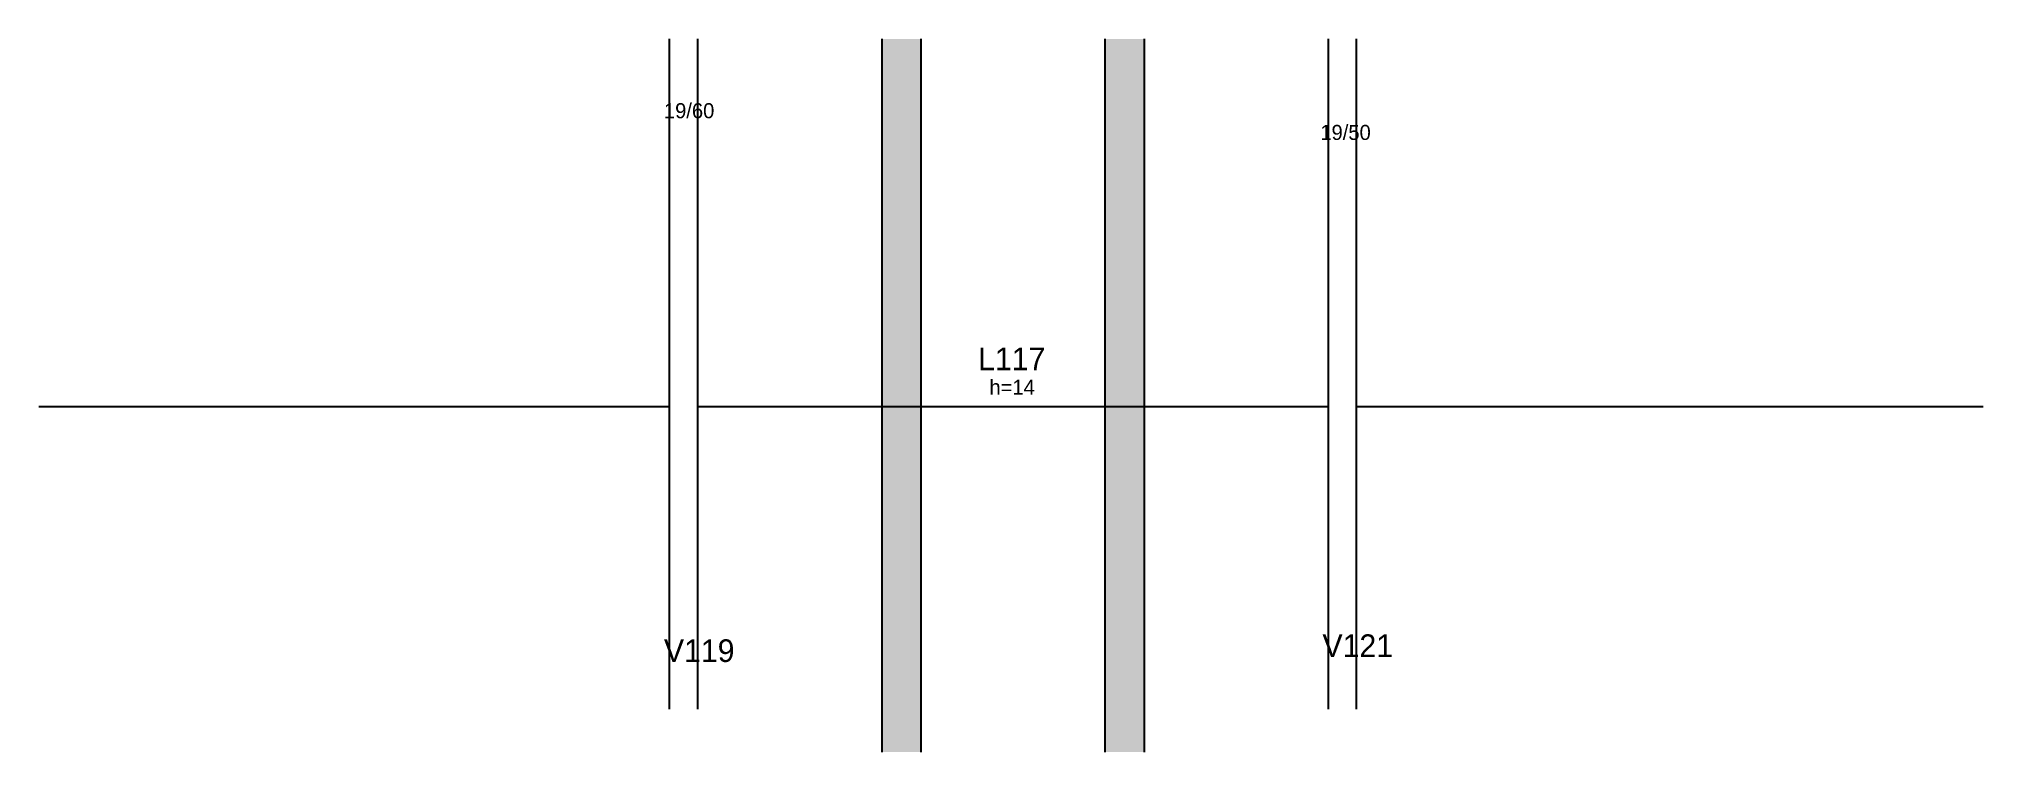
# Model space of a CAD drawing. Header units: metres. Extents: x 3921 to 5211, y 2062 to 2535.
import ezdxf

# ---------------------------------------------------------------- set-up
doc = ezdxf.new("R2010")
doc.units = ezdxf.units.M
for name, color, linetype in [('3', 7, 'Continuous'), ('4', 7, 'Continuous'), ('Hachura', 7, 'Continuous'), ('Painéis', 7, 'Continuous')]:
    doc.layers.add(name, color=color, linetype=linetype)

msp = doc.modelspace()

# ---------------------------------------------------------------- hatches: boundary and pattern name
at = {"layer": 'Hachura'}
h = msp.add_hatch(color=7, dxfattribs=at)
h.dxf.hatch_style = 1
h.paths.add_polyline_path([(4506.4, 2061.8), (4480.4, 2061.8), (4480.4, 2061.8), (4480.4, 2534.8), (4480.4, 2534.8), (4506.4, 2534.8), (4506.4, 2534.8), (4506.4, 2061.8)])
h = msp.add_hatch(color=7, dxfattribs=at)
h.dxf.hatch_style = 1
h.paths.add_polyline_path([(4654.4, 2061.8), (4628.4, 2061.8), (4628.4, 2061.8), (4628.4, 2534.8), (4628.4, 2534.8), (4654.4, 2534.8), (4654.4, 2534.8), (4654.4, 2061.8)])

# ---------------------------------------------------------------- linework, layer by layer
at = {"layer": '3', "color": 7, "lineweight": 25}
for points in [[(4339.4, 2534.8), (4339.4, 2090.3)], [(4358.4, 2090.3), (4358.4, 2534.8)], [(4776.4, 2534.8), (4776.4, 2090.3)], [(4795.4, 2090.3), (4795.4, 2534.8)]]:
    msp.add_lwpolyline(points, dxfattribs=at)
at = {"layer": 'Painéis', "color": 7, "lineweight": 25}
for p, q in [((4480.4, 2534.8), (4480.4, 2061.8)), ((4506.4, 2534.8), (4506.4, 2061.8)), ((4628.4, 2534.8), (4628.4, 2061.8)), ((4654.4, 2534.8), (4654.4, 2061.8)), ((4339.3, 2290.8), (3921.3, 2290.8)), ((4776.4, 2290.8), (4358.4, 2290.8)), ((5210.9, 2290.8), (4795.4, 2290.8))]:
    msp.add_line(p, q, dxfattribs=at)

# ---------------------------------------------------------------- texts
at = {"layer": '3', "color": 7, "lineweight": 25}
for s, p in [('19/60', (4335.9, 2482.2)), ('19/50', (4771.3, 2467.8)), ('h=14', (4551.8, 2298.8))]:
    msp.add_text(s, height=10, dxfattribs=at).set_placement(p)
at = {"layer": '4', "color": 7, "lineweight": 25}
for s, p in [('L117', (4544.3, 2315.1)), ('V119', (4335.9, 2121.6)), ('V121', (4772.7, 2124.9))]:
    msp.add_text(s, height=15, dxfattribs=at).set_placement(p)

doc.saveas('drawing.dxf')
